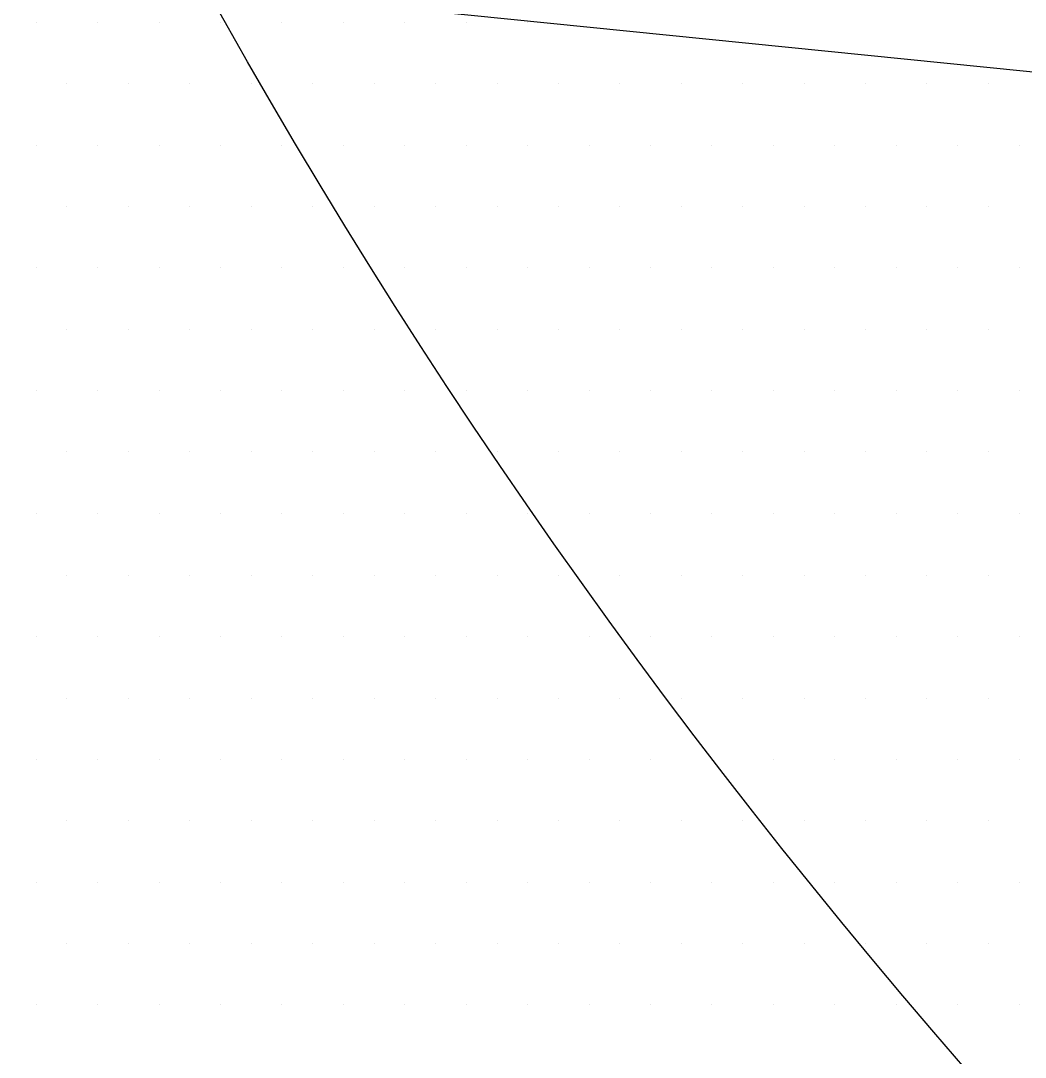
# Model space of a CAD drawing. Header units: millimetres. Extents: x 0 to 345, y 0 to 297.
# Drawn here: x 253.244 to 254.144, y 129.396 to 130.325 of the extents above; entities that cross this region are included whole.
import ezdxf

# ---------------------------------------------------------------- set-up
doc = ezdxf.new("R2010")
doc.units = ezdxf.units.MM
doc.header["$LTSCALE"] = 2
doc.linetypes.add('CACHEX2', pattern=[0.75, 0.5, -0.25])
for name, color, linetype in [('CALQUE_7', 4, 'Continuous'), ('CARTOUCHE', 7, 'Continuous'), ('rosace', 7, 'Continuous')]:
    doc.layers.add(name, color=color, linetype=linetype)

# ---------------------------------------------------------------- blocks, each defined once
blk = doc.blocks.new('A$C715108E3')
at = {"layer": 'CALQUE_7', "color": 131}
for p, q in [((-19.0562, -18.4684), (-19.0562, -18.4684)), ((-18.9643, -18.4684), (-18.9643, -18.4684)), ((-18.8725, -18.4684), (-18.8725, -18.4684)), ((-18.7812, -18.4684), (-18.7812, -18.4684)), ((-18.6892, -18.4684), (-18.6892, -18.4684)), ((-18.5974, -18.4684), (-18.5974, -18.4684)), ((-18.5056, -18.4684), (-18.5056, -18.4684)), ((-18.4141, -18.4684), (-18.4141, -18.4684)), ((-18.3223, -18.4684), (-18.3223, -18.4684)), ((-19.0101, -18.5599), (-19.0101, -18.5599)), ((-18.9186, -18.5599), (-18.9186, -18.5599)), ((-18.8268, -18.5599), (-18.8268, -18.5599)), ((-18.7349, -18.5599), (-18.7349, -18.5599)), ((-18.6431, -18.5599), (-18.6431, -18.5599)), ((-18.5515, -18.5599), (-18.5515, -18.5599)), ((-18.4598, -18.5599), (-18.4598, -18.5599)), ((-18.3678, -18.5599), (-18.3678, -18.5599)), ((-18.2765, -18.5599), (-18.2765, -18.5599)), ((-18.1847, -18.5599), (-18.1847, -18.5599)), ((-18.0927, -18.5599), (-18.0927, -18.5599)), ((-18.0014, -18.5599), (-18.0014, -18.5599)), ((-17.9094, -18.5599), (-17.9094, -18.5599)), ((-17.8174, -18.5599), (-17.8174, -18.5599)), ((-17.7263, -18.5599), (-17.7263, -18.5599)), ((-17.6341, -18.5599), (-17.6341, -18.5599)), ((-19.0562, -18.6525), (-19.0562, -18.6525)), ((-18.9643, -18.6525), (-18.9643, -18.6525)), ((-18.8725, -18.6525), (-18.8725, -18.6525)), ((-18.7812, -18.6525), (-18.7812, -18.6525)), ((-18.6892, -18.6525), (-18.6892, -18.6525)), ((-18.5974, -18.6525), (-18.5974, -18.6525)), ((-18.5056, -18.6525), (-18.5056, -18.6525)), ((-18.4141, -18.6525), (-18.4141, -18.6525)), ((-18.3223, -18.6525), (-18.3223, -18.6525)), ((-18.2302, -18.6525), (-18.2302, -18.6525)), ((-18.139, -18.6525), (-18.139, -18.6525)), ((-18.047, -18.6525), (-18.047, -18.6525)), ((-17.9549, -18.6525), (-17.9549, -18.6525)), ((-17.8637, -18.6525), (-17.8637, -18.6525)), ((-17.7716, -18.6525), (-17.7716, -18.6525)), ((-17.6798, -18.6525), (-17.6798, -18.6525)), ((-17.588, -18.6525), (-17.588, -18.6525)), ((-19.0101, -18.7438), (-19.0101, -18.7438)), ((-18.9186, -18.7438), (-18.9186, -18.7438)), ((-18.8268, -18.7438), (-18.8268, -18.7438)), ((-18.7349, -18.7438), (-18.7349, -18.7438)), ((-18.6431, -18.7438), (-18.6431, -18.7438)), ((-18.5515, -18.7438), (-18.5515, -18.7438)), ((-18.4598, -18.7438), (-18.4598, -18.7438)), ((-18.3678, -18.7438), (-18.3678, -18.7438)), ((-18.2765, -18.7438), (-18.2765, -18.7438)), ((-18.1847, -18.7438), (-18.1847, -18.7438)), ((-18.0927, -18.7438), (-18.0927, -18.7438)), ((-18.0014, -18.7438), (-18.0014, -18.7438)), ((-17.9094, -18.7438), (-17.9094, -18.7438)), ((-17.8174, -18.7438), (-17.8174, -18.7438)), ((-17.7263, -18.7438), (-17.7263, -18.7438)), ((-17.6341, -18.7438), (-17.6341, -18.7438)), ((-19.0562, -18.835), (-19.0562, -18.835)), ((-18.9643, -18.835), (-18.9643, -18.835)), ((-18.8725, -18.835), (-18.8725, -18.835)), ((-18.7812, -18.835), (-18.7812, -18.835)), ((-18.6892, -18.835), (-18.6892, -18.835)), ((-18.5974, -18.835), (-18.5974, -18.835)), ((-18.5056, -18.835), (-18.5056, -18.835)), ((-18.4141, -18.835), (-18.4141, -18.835)), ((-18.3223, -18.835), (-18.3223, -18.835)), ((-18.2302, -18.835), (-18.2302, -18.835)), ((-18.139, -18.835), (-18.139, -18.835)), ((-18.047, -18.835), (-18.047, -18.835)), ((-17.9549, -18.835), (-17.9549, -18.835)), ((-17.8637, -18.835), (-17.8637, -18.835)), ((-17.7716, -18.835), (-17.7716, -18.835)), ((-17.6798, -18.835), (-17.6798, -18.835)), ((-17.588, -18.835), (-17.588, -18.835)), ((-19.0101, -18.9276), (-19.0101, -18.9276)), ((-18.9186, -18.9276), (-18.9186, -18.9276)), ((-18.8268, -18.9276), (-18.8268, -18.9276)), ((-18.7349, -18.9276), (-18.7349, -18.9276)), ((-18.6431, -18.9276), (-18.6431, -18.9276)), ((-18.5515, -18.9276), (-18.5515, -18.9276)), ((-18.4598, -18.9276), (-18.4598, -18.9276)), ((-18.3678, -18.9276), (-18.3678, -18.9276)), ((-18.2765, -18.9276), (-18.2765, -18.9276)), ((-18.1847, -18.9276), (-18.1847, -18.9276)), ((-18.0927, -18.9276), (-18.0927, -18.9276)), ((-18.0014, -18.9276), (-18.0014, -18.9276)), ((-17.9094, -18.9276), (-17.9094, -18.9276)), ((-17.8174, -18.9276), (-17.8174, -18.9276)), ((-17.7263, -18.9276), (-17.7263, -18.9276)), ((-17.6341, -18.9276), (-17.6341, -18.9276)), ((-19.0562, -19.0189), (-19.0562, -19.0189)), ((-18.9643, -19.0189), (-18.9643, -19.0189)), ((-18.8725, -19.0189), (-18.8725, -19.0189)), ((-18.7812, -19.0189), (-18.7812, -19.0189)), ((-18.6892, -19.0189), (-18.6892, -19.0189)), ((-18.5974, -19.0189), (-18.5974, -19.0189)), ((-18.5056, -19.0189), (-18.5056, -19.0189)), ((-18.4141, -19.0189), (-18.4141, -19.0189)), ((-18.3223, -19.0189), (-18.3223, -19.0189)), ((-18.2302, -19.0189), (-18.2302, -19.0189)), ((-18.139, -19.0189), (-18.139, -19.0189)), ((-18.047, -19.0189), (-18.047, -19.0189)), ((-17.9549, -19.0189), (-17.9549, -19.0189)), ((-17.8637, -19.0189), (-17.8637, -19.0189)), ((-17.7716, -19.0189), (-17.7716, -19.0189)), ((-17.6798, -19.0189), (-17.6798, -19.0189)), ((-17.588, -19.0189), (-17.588, -19.0189)), ((-19.0101, -19.1101), (-19.0101, -19.1101)), ((-18.9186, -19.1101), (-18.9186, -19.1101)), ((-18.8268, -19.1101), (-18.8268, -19.1101)), ((-18.7349, -19.1101), (-18.7349, -19.1101)), ((-18.6431, -19.1101), (-18.6431, -19.1101)), ((-18.5515, -19.1101), (-18.5515, -19.1101)), ((-18.4598, -19.1101), (-18.4598, -19.1101)), ((-18.3678, -19.1101), (-18.3678, -19.1101)), ((-18.2765, -19.1101), (-18.2765, -19.1101)), ((-18.1847, -19.1101), (-18.1847, -19.1101)), ((-18.0927, -19.1101), (-18.0927, -19.1101)), ((-18.0014, -19.1101), (-18.0014, -19.1101)), ((-17.9094, -19.1101), (-17.9094, -19.1101)), ((-17.8174, -19.1101), (-17.8174, -19.1101)), ((-17.7263, -19.1101), (-17.7263, -19.1101)), ((-17.6341, -19.1101), (-17.6341, -19.1101)), ((-19.0562, -19.2027), (-19.0562, -19.2027)), ((-18.9643, -19.2027), (-18.9643, -19.2027)), ((-18.8725, -19.2027), (-18.8725, -19.2027)), ((-18.7812, -19.2027), (-18.7812, -19.2027)), ((-18.6892, -19.2027), (-18.6892, -19.2027)), ((-18.5974, -19.2027), (-18.5974, -19.2027)), ((-18.5056, -19.2027), (-18.5056, -19.2027)), ((-18.4141, -19.2027), (-18.4141, -19.2027)), ((-18.3223, -19.2027), (-18.3223, -19.2027)), ((-18.2302, -19.2027), (-18.2302, -19.2027)), ((-18.139, -19.2027), (-18.139, -19.2027)), ((-18.047, -19.2027), (-18.047, -19.2027)), ((-17.9549, -19.2027), (-17.9549, -19.2027)), ((-17.8637, -19.2027), (-17.8637, -19.2027)), ((-17.7716, -19.2027), (-17.7716, -19.2027)), ((-17.6798, -19.2027), (-17.6798, -19.2027)), ((-17.588, -19.2027), (-17.588, -19.2027)), ((-19.0101, -19.294), (-19.0101, -19.294)), ((-18.9186, -19.294), (-18.9186, -19.294)), ((-18.8268, -19.294), (-18.8268, -19.294)), ((-18.7349, -19.294), (-18.7349, -19.294)), ((-18.6431, -19.294), (-18.6431, -19.294)), ((-18.5515, -19.294), (-18.5515, -19.294)), ((-18.4598, -19.294), (-18.4598, -19.294)), ((-18.3678, -19.294), (-18.3678, -19.294)), ((-18.2765, -19.294), (-18.2765, -19.294)), ((-18.1847, -19.294), (-18.1847, -19.294)), ((-18.0927, -19.294), (-18.0927, -19.294)), ((-18.0014, -19.294), (-18.0014, -19.294)), ((-17.9094, -19.294), (-17.9094, -19.294)), ((-17.8174, -19.294), (-17.8174, -19.294)), ((-17.7263, -19.294), (-17.7263, -19.294)), ((-17.6341, -19.294), (-17.6341, -19.294)), ((-19.0562, -19.3855), (-19.0562, -19.3855)), ((-18.9643, -19.3855), (-18.9643, -19.3855)), ((-18.8725, -19.3855), (-18.8725, -19.3855)), ((-18.7812, -19.3855), (-18.7812, -19.3855)), ((-18.6892, -19.3855), (-18.6892, -19.3855)), ((-18.5974, -19.3855), (-18.5974, -19.3855)), ((-18.5056, -19.3855), (-18.5056, -19.3855)), ((-18.4141, -19.3855), (-18.4141, -19.3855)), ((-18.3223, -19.3855), (-18.3223, -19.3855)), ((-18.2302, -19.3855), (-18.2302, -19.3855)), ((-18.139, -19.3855), (-18.139, -19.3855)), ((-18.047, -19.3855), (-18.047, -19.3855)), ((-17.9549, -19.3855), (-17.9549, -19.3855)), ((-17.8637, -19.3855), (-17.8637, -19.3855)), ((-17.7716, -19.3855), (-17.7716, -19.3855)), ((-17.6798, -19.3855), (-17.6798, -19.3855)), ((-17.588, -19.3855), (-17.588, -19.3855)), ((-19.0101, -19.4779), (-19.0101, -19.4779)), ((-18.9186, -19.4779), (-18.9186, -19.4779)), ((-18.8268, -19.4779), (-18.8268, -19.4779)), ((-18.7349, -19.4779), (-18.7349, -19.4779)), ((-18.6431, -19.4779), (-18.6431, -19.4779)), ((-18.5515, -19.4779), (-18.5515, -19.4779)), ((-18.4598, -19.4779), (-18.4598, -19.4779)), ((-18.3678, -19.4779), (-18.3678, -19.4779)), ((-18.2765, -19.4779), (-18.2765, -19.4779)), ((-18.1847, -19.4779), (-18.1847, -19.4779)), ((-18.0927, -19.4779), (-18.0927, -19.4779)), ((-18.0014, -19.4779), (-18.0014, -19.4779)), ((-17.9094, -19.4779), (-17.9094, -19.4779)), ((-17.8174, -19.4779), (-17.8174, -19.4779)), ((-17.7263, -19.4779), (-17.7263, -19.4779)), ((-17.6341, -19.4779), (-17.6341, -19.4779)), ((-19.0562, -19.5693), (-19.0562, -19.5693)), ((-18.9643, -19.5693), (-18.9643, -19.5693)), ((-18.8725, -19.5693), (-18.8725, -19.5693)), ((-18.7812, -19.5693), (-18.7812, -19.5693)), ((-18.6892, -19.5693), (-18.6892, -19.5693)), ((-18.5974, -19.5693), (-18.5974, -19.5693)), ((-18.5056, -19.5693), (-18.5056, -19.5693)), ((-18.4141, -19.5693), (-18.4141, -19.5693)), ((-18.3223, -19.5693), (-18.3223, -19.5693)), ((-18.2302, -19.5693), (-18.2302, -19.5693)), ((-18.139, -19.5693), (-18.139, -19.5693)), ((-18.047, -19.5693), (-18.047, -19.5693)), ((-17.9549, -19.5693), (-17.9549, -19.5693)), ((-17.8637, -19.5693), (-17.8637, -19.5693)), ((-17.7716, -19.5693), (-17.7716, -19.5693)), ((-17.6798, -19.5693), (-17.6798, -19.5693)), ((-17.588, -19.5693), (-17.588, -19.5693)), ((-19.0101, -19.6606), (-19.0101, -19.6606)), ((-18.9186, -19.6606), (-18.9186, -19.6606)), ((-18.8268, -19.6606), (-18.8268, -19.6606)), ((-18.7349, -19.6606), (-18.7349, -19.6606)), ((-18.6431, -19.6606), (-18.6431, -19.6606)), ((-18.5515, -19.6606), (-18.5515, -19.6606)), ((-18.4598, -19.6606), (-18.4598, -19.6606)), ((-18.3678, -19.6606), (-18.3678, -19.6606)), ((-18.2765, -19.6606), (-18.2765, -19.6606)), ((-18.1847, -19.6606), (-18.1847, -19.6606)), ((-18.0927, -19.6606), (-18.0927, -19.6606)), ((-18.0014, -19.6606), (-18.0014, -19.6606)), ((-17.9094, -19.6606), (-17.9094, -19.6606)), ((-17.8174, -19.6606), (-17.8174, -19.6606)), ((-17.7263, -19.6606), (-17.7263, -19.6606)), ((-17.6341, -19.6606), (-17.6341, -19.6606)), ((-19.0562, -19.753), (-19.0562, -19.753)), ((-18.9643, -19.753), (-18.9643, -19.753)), ((-18.8725, -19.753), (-18.8725, -19.753)), ((-18.7812, -19.753), (-18.7812, -19.753)), ((-18.6892, -19.753), (-18.6892, -19.753)), ((-18.5974, -19.753), (-18.5974, -19.753)), ((-18.5056, -19.753), (-18.5056, -19.753)), ((-18.4141, -19.753), (-18.4141, -19.753)), ((-18.3223, -19.753), (-18.3223, -19.753)), ((-18.2302, -19.753), (-18.2302, -19.753)), ((-18.139, -19.753), (-18.139, -19.753)), ((-18.047, -19.753), (-18.047, -19.753)), ((-17.9549, -19.753), (-17.9549, -19.753)), ((-17.8637, -19.753), (-17.8637, -19.753)), ((-17.7716, -19.753), (-17.7716, -19.753)), ((-17.6798, -19.753), (-17.6798, -19.753)), ((-17.588, -19.753), (-17.588, -19.753)), ((-19.0101, -19.8444), (-19.0101, -19.8444)), ((-18.9186, -19.8444), (-18.9186, -19.8444)), ((-18.8268, -19.8444), (-18.8268, -19.8444)), ((-18.7349, -19.8444), (-18.7349, -19.8444)), ((-18.6431, -19.8444), (-18.6431, -19.8444)), ((-18.5515, -19.8444), (-18.5515, -19.8444)), ((-18.4598, -19.8444), (-18.4598, -19.8444)), ((-18.3678, -19.8444), (-18.3678, -19.8444)), ((-18.2765, -19.8444), (-18.2765, -19.8444)), ((-18.1847, -19.8444), (-18.1847, -19.8444)), ((-18.0927, -19.8444), (-18.0927, -19.8444)), ((-18.0014, -19.8444), (-18.0014, -19.8444)), ((-17.9094, -19.8444), (-17.9094, -19.8444)), ((-17.8174, -19.8444), (-17.8174, -19.8444)), ((-17.7263, -19.8444), (-17.7263, -19.8444)), ((-17.6341, -19.8444), (-17.6341, -19.8444)), ((-19.0562, -19.9357), (-19.0562, -19.9357)), ((-18.9643, -19.9357), (-18.9643, -19.9357)), ((-18.8725, -19.9357), (-18.8725, -19.9357)), ((-18.7812, -19.9357), (-18.7812, -19.9357)), ((-18.6892, -19.9357), (-18.6892, -19.9357)), ((-18.5974, -19.9357), (-18.5974, -19.9357)), ((-18.5056, -19.9357), (-18.5056, -19.9357)), ((-18.4141, -19.9357), (-18.4141, -19.9357)), ((-18.3223, -19.9357), (-18.3223, -19.9357)), ((-18.2302, -19.9357), (-18.2302, -19.9357)), ((-18.139, -19.9357), (-18.139, -19.9357)), ((-18.047, -19.9357), (-18.047, -19.9357)), ((-17.9549, -19.9357), (-17.9549, -19.9357)), ((-17.8637, -19.9357), (-17.8637, -19.9357)), ((-17.7716, -19.9357), (-17.7716, -19.9357)), ((-17.6798, -19.9357), (-17.6798, -19.9357)), ((-17.588, -19.9357), (-17.588, -19.9357))]:
    blk.add_line(p, q, dxfattribs=at)
blk.add_lwpolyline([(-13.895, -18.9134), (-20.3713, -18.2597), (-20.2455, -18.5991), (-19.5037, -19.9063), (-19.4659, -20.0075), (-15.0643, -20.4719), (-16.7516, -22.8048), (-16.3741, -23.1322), (-15.8207, -23.5348), (-15.4563, -23.799), (-13.7331, -21.4856)], dxfattribs=at)
blk = doc.blocks.new('A$C581E6685')
at = {"layer": 'rosace', "color": 32, "linetype": 'CACHEX2', "ltscale": 1.5}
blk.add_ellipse((-38.0538, 23.8138), major_axis=(-19.0311, -3.534), ratio=0.590567, dxfattribs=at)
at = {"layer": 'rosace', "color": 32}
blk.add_ellipse((-37.6144, 23.8499), major_axis=(-13.5768, -4.2839), ratio=0.791971, dxfattribs=at)
at = {"layer": 'CARTOUCHE'}
blk.add_blockref('A$C715108E3', (-31.6739, 36.3189), dxfattribs=at)

msp = doc.modelspace()

# ---------------------------------------------------------------- linework, layer by layer
at = {"layer": 'CARTOUCHE'}
msp.add_rational_spline([(246.42479, 143.85479), (246.42479, 132.96363), (246.42479, 122.07247), (246.42479, 118.23247), (250.26479, 118.23247), (295.80406, 118.23247), (341.34333, 118.23247), (345.18333, 118.23247), (345.18333, 122.07247), (345.18333, 132.96363), (345.18333, 143.85479), (345.18333, 147.69479), (341.34333, 147.69479), (295.80406, 147.69479), (250.26479, 147.69479), (246.42479, 147.69479), (246.42479, 143.85479)], [1, 1, 1, 0.707106781187, 1, 1, 1, 0.707106781187, 1, 1, 1, 0.707106781187, 1, 1, 1, 0.707106781187, 1], degree=2, knots=[0, 0, 0, 1, 1, 2.570796, 2.570796, 3.570796, 3.570796, 5.141593, 5.141593, 6.141593, 6.141593, 7.712389, 7.712389, 8.712389, 8.712389, 10.283185, 10.283185, 10.283185], dxfattribs=at)

# ---------------------------------------------------------------- block references
at = {"layer": 'CARTOUCHE', "xscale": 0.6000000000000015, "yscale": 0.6000000000000015, "zscale": 0.6000000000000015}
msp.add_blockref('A$C581E6685', (283.69553, 119.61304), dxfattribs=at)

doc.saveas('drawing.dxf')
